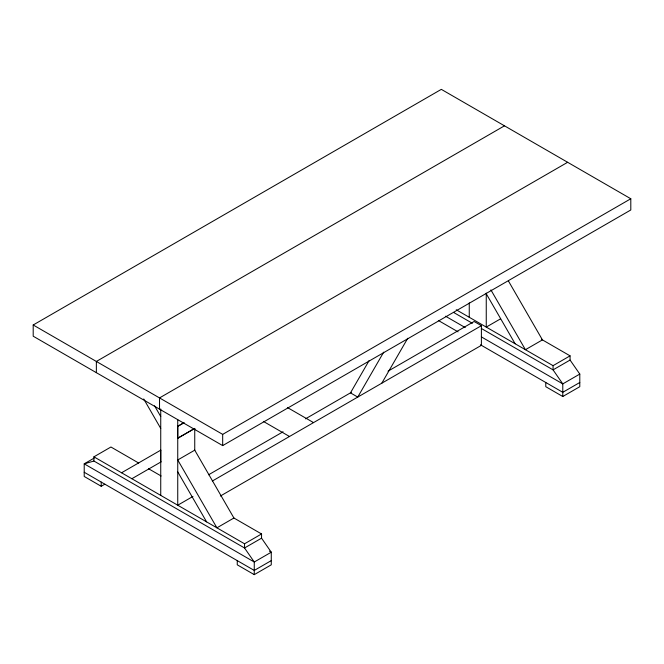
<?xml version="1.0" encoding="UTF-8"?>
<svg xmlns="http://www.w3.org/2000/svg" width="664" height="664" viewBox="0 0 664 664"><rect width="100%" height="100%" fill="white"/><g stroke="black" fill="none" stroke-linecap="round" stroke-linejoin="round"><path stroke-width="1" d="M160.738 462.061L160.738 450.159M194.66 428.471L177.736 438.223L177.744 426.321L184.003 422.702M369.142 360.527L350.467 392.872L357.755 397.08L383.692 352.152M381.8 383.194L407.737 338.267M33.2 324.986L441.319 89.358L630.8 198.76L630.8 209.982L222.681 445.602L33.2 336.208L33.2 324.986L222.681 434.38L630.8 198.76M504.474 125.828L96.363 361.448L96.363 372.67M567.637 162.29L159.526 397.919L159.526 409.14M233.761 517.92L261.55 533.964L261.55 538.172L271.269 552.199L271.269 564.823L254.262 574.642L254.262 562.018L244.543 547.991L93.931 461.032L93.931 456.824L110.938 447.005L138.726 463.057M94.056 458.152L84.212 463.837L84.212 476.461L101.218 486.28L104.796 484.214M177.744 426.321L183.87 422.794M177.736 438.223L194.743 428.404M121.562 472.776L160.829 450.109M131.87 478.727L161.12 461.845M208.612 474.768L283.063 431.783M305.481 418.843L351.231 392.424M388 371.193L474.113 321.484L481.4 325.692L481.4 345.322L220.382 496.025M212.314 481.043L481.4 325.692M192.958 496.431L177.744 505.213L177.744 419.772M500.581 318.828L486.255 327.095L486.255 293.123M93.931 456.824L244.543 543.783L261.55 533.964M456.243 309.764L553.062 365.665L570.069 355.846L570.069 360.054L579.788 374.073L579.788 386.697L562.781 396.516L545.775 386.697L545.775 382.489M261.55 538.172L244.543 547.991L244.543 543.783M570.069 360.054L553.062 369.873L481.342 328.464M579.788 374.073L562.781 383.892L481.334 336.872M271.269 560.615L254.262 570.434L84.212 472.253M579.788 382.489L562.781 392.308L480.437 344.774M93.931 461.032L84.212 463.837L254.262 562.018L271.269 552.199L269.476 551.161M541.376 339.279L570.069 355.846M453.554 312.412L472.378 323.285M445.536 316.205L465.223 327.576M438.373 320.488L458.069 331.851M287.404 407.522L313.532 422.603M263.359 421.399L289.487 436.489M148.587 468.751L161.144 475.997M254.262 574.642L237.256 564.823L237.256 560.615M508.416 280.963L542.438 339.893L525.431 349.704L490.895 289.894M486.255 293.762L515.123 343.761M154.546 405.804L160.738 416.519M143.731 398.964L160.738 428.429M177.744 471.88L206.604 521.879M562.781 396.516L562.781 383.892L553.062 369.873L553.062 365.665M469.257 302.867L469.257 317.276M222.681 434.38L222.681 445.602M194.743 428.487L194.743 450.101M160.738 408.924L160.738 495.394M101.218 482.072L101.218 486.28M194.743 450.159L177.736 459.978L216.912 527.83L233.919 518.011L194.743 450.159"/></g></svg>
